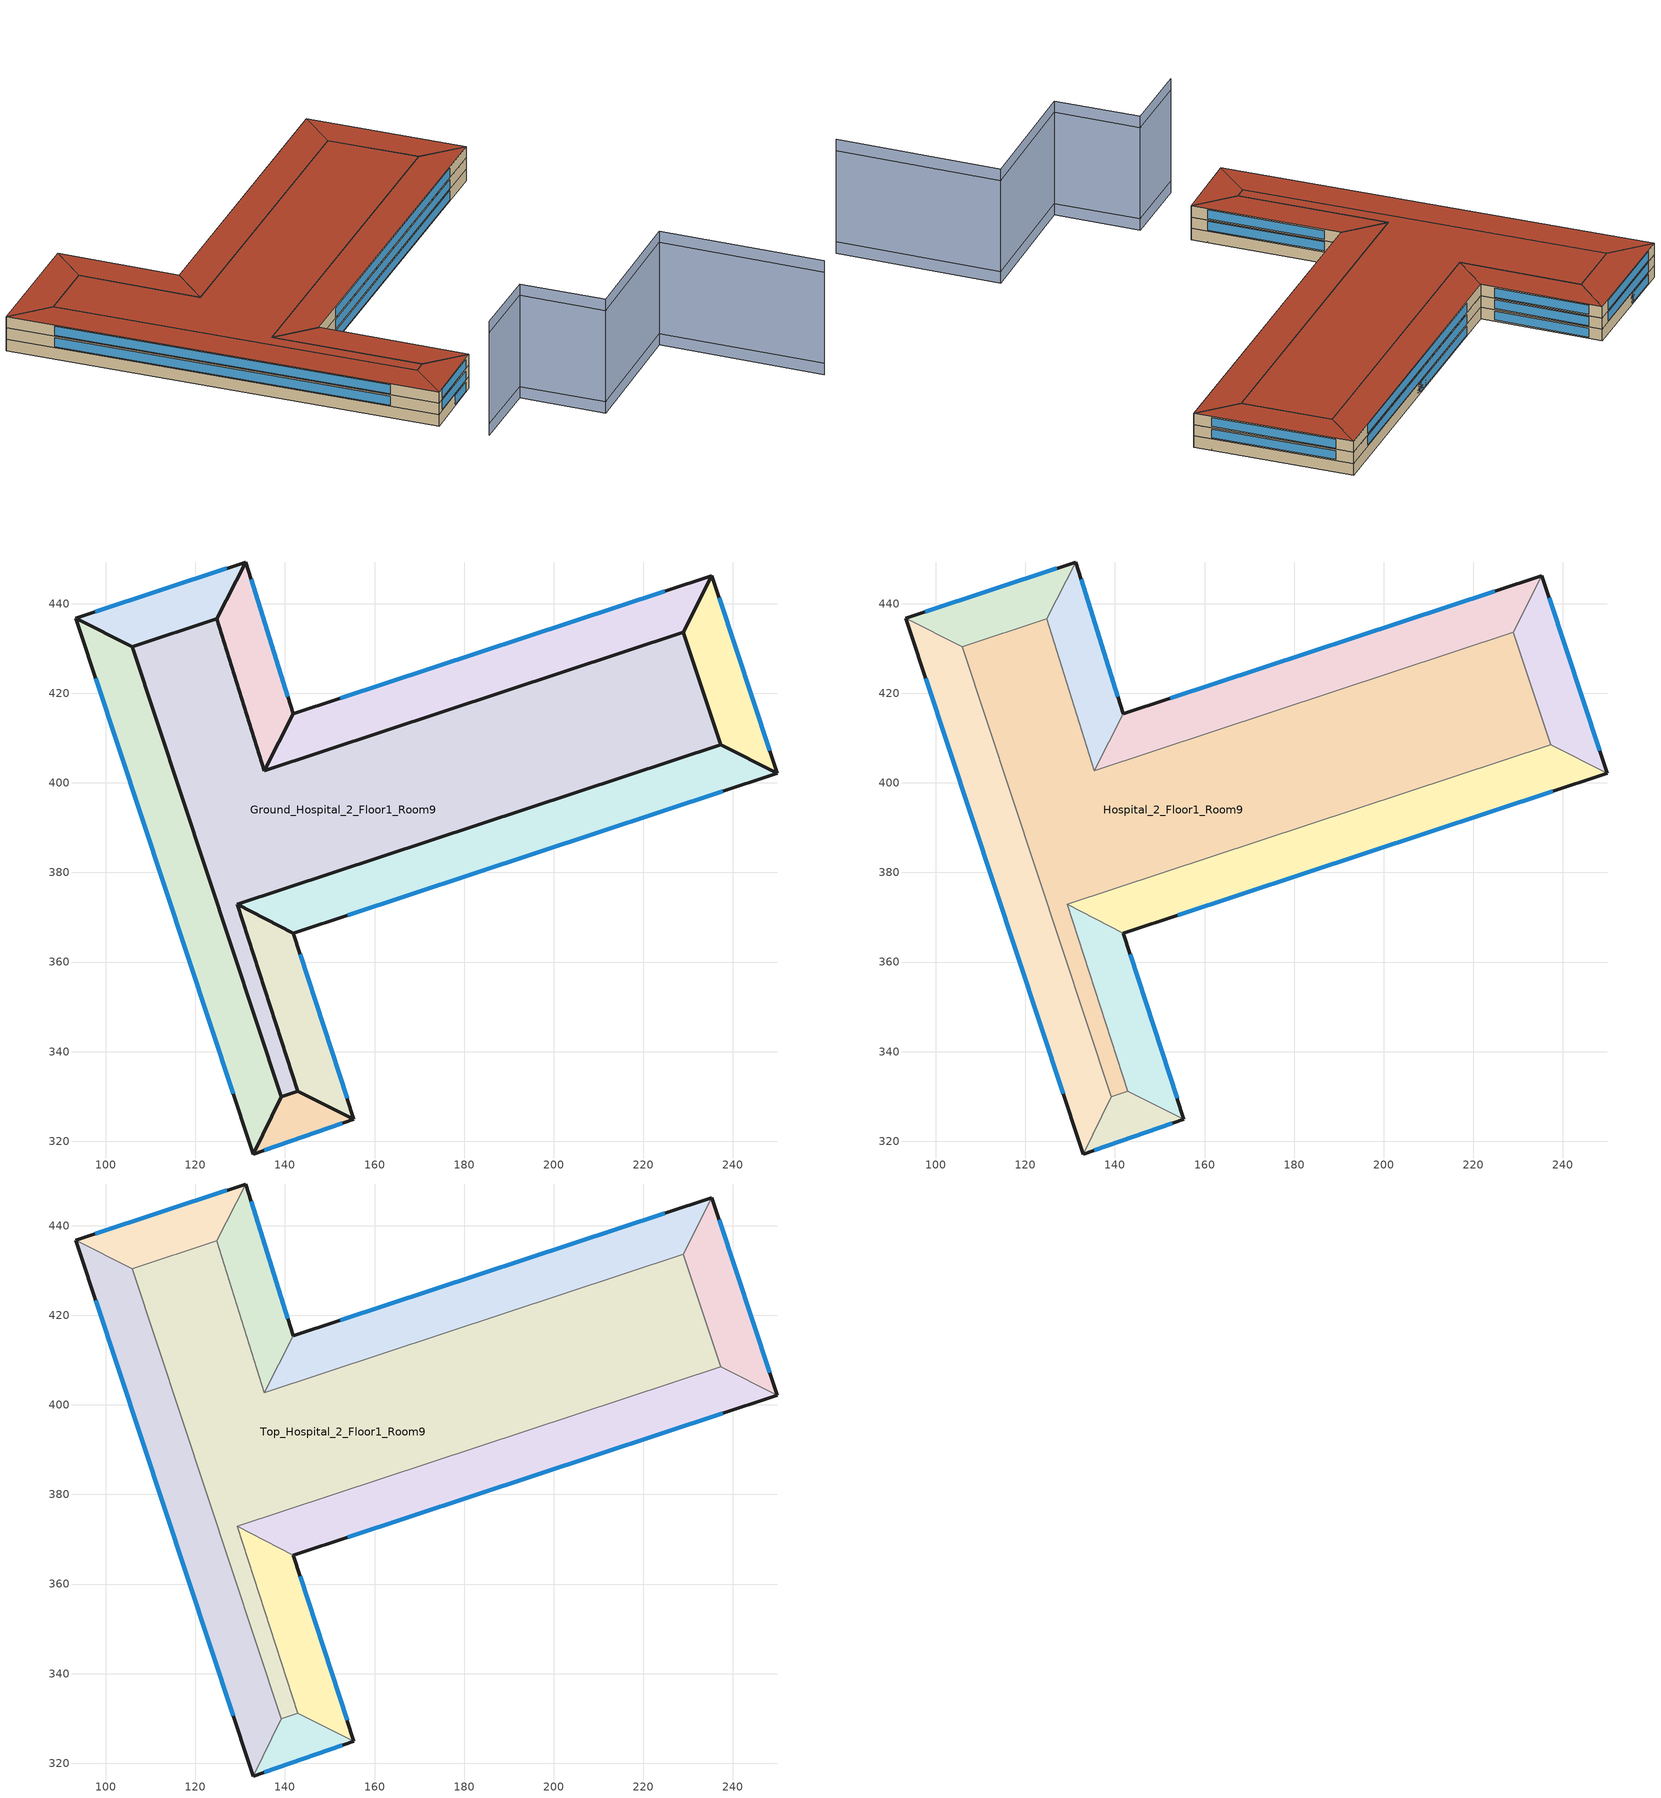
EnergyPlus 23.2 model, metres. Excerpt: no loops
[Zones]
Ground_Hospital_2_Floor1_Room1
 floor ground (Typical Insulated Carpeted 8in Slab Floor-R5): 105.96,430.44 139.2,329.88 132.88,317.14 93.32,436.79 z0
 wall ground (Generic Interior Wall): 132.88,317.14 139.2,329.88 105.96,430.44 93.32,436.79 z0:3.5
 wall ground (Typical Insulated Steel Framed Exterior Wall-R19): 93.32,436.79 132.88,317.14 z0:3.5
 window inside (U 0.48 SHGC 0.40 Dbl Ref-D Clr 6mm/13mm): 97.78,423.31 128.42,330.63 z0.39:3.11
 ceiling ground (Generic Interior Ceiling): 93.32,436.79 132.88,317.14 139.2,329.88 105.96,430.44 z3.5
Ground_Hospital_2_Floor1_Room2
 floor ground (Typical Insulated Carpeted 8in Slab Floor-R5): 131.22,449.31 124.72,436.63 105.96,430.44 93.32,436.79 z0
 wall ground (Generic Interior Wall): 93.32,436.79 105.96,430.44 124.72,436.63 131.22,449.31 z0:3.5
 wall ground (Typical Insulated Steel Framed Exterior Wall-R19): 131.22,449.31 93.32,436.79 z0:3.5
 window inside (U 0.48 SHGC 0.40 Dbl Ref-D Clr 6mm/13mm): 126.95,447.9 97.59,438.21 z0.39:3.11
 ceiling ground (Generic Interior Ceiling): 93.32,436.79 105.96,430.44 124.72,436.63 131.22,449.31 z3.5
Ground_Hospital_2_Floor1_Room3
 floor ground (Typical Insulated Carpeted 8in Slab Floor-R5): 131.22,449.31 141.85,415.4 135.34,402.72 124.72,436.63 z0
 wall ground (Generic Interior Wall): 131.22,449.31 124.72,436.63 135.34,402.72 141.85,415.4 z0:3.5
 wall ground (Typical Insulated Steel Framed Exterior Wall-R19): 141.85,415.4 131.22,449.31 z0:3.5
 window inside (U 0.48 SHGC 0.40 Dbl Ref-D Clr 6mm/13mm): 140.65,419.22 132.42,445.49 z0.39:3.11
 ceiling ground (Generic Interior Ceiling): 131.22,449.31 124.72,436.63 135.34,402.72 141.85,415.4 z3.5
Ground_Hospital_2_Floor1_Room4
 floor ground (Typical Insulated Carpeted 8in Slab Floor-R5): 235.29,446.27 228.94,433.64 135.34,402.72 141.85,415.4 z0
 wall ground (Generic Interior Wall): 141.85,415.4 135.34,402.72 228.94,433.64 235.29,446.27 z0:3.5
 wall ground (Typical Insulated Steel Framed Exterior Wall-R19): 235.29,446.27 141.85,415.4 z0:3.5
 window inside (U 0.48 SHGC 0.40 Dbl Ref-D Clr 6mm/13mm): 224.76,442.79 152.38,418.88 z0.39:3.11
 ceiling ground (Generic Interior Ceiling): 141.85,415.4 135.34,402.72 228.94,433.64 235.29,446.27 z3.5
Ground_Hospital_2_Floor1_Room5
 floor ground (Typical Insulated Carpeted 8in Slab Floor-R5): 235.29,446.27 249.87,402.15 237.24,408.51 228.94,433.64 z0
 wall ground (Generic Interior Wall): 235.29,446.27 228.94,433.64 237.24,408.51 249.87,402.15 z0:3.5
 wall ground (Typical Insulated Steel Framed Exterior Wall-R19): 249.87,402.15 235.29,446.27 z0:3.5
 window inside (U 0.48 SHGC 0.40 Dbl Ref-D Clr 6mm/13mm): 248.23,407.12 236.94,441.3 z0.39:3.11
 ceiling ground (Generic Interior Ceiling): 235.29,446.27 228.94,433.64 237.24,408.51 249.87,402.15 z3.5
Ground_Hospital_2_Floor1_Room6
 floor ground (Typical Insulated Carpeted 8in Slab Floor-R5): 249.87,402.15 141.89,366.48 129.32,372.85 237.24,408.51 z0
 wall ground (Generic Interior Wall): 249.87,402.15 237.24,408.51 129.32,372.85 141.89,366.48 z0:3.5
 wall ground (Typical Insulated Steel Framed Exterior Wall-R19): 141.89,366.48 249.87,402.15 z0:3.5
 window inside (U 0.48 SHGC 0.40 Dbl Ref-D Clr 6mm/13mm): 154.06,370.5 237.7,398.13 z0.39:3.11
 ceiling ground (Generic Interior Ceiling): 129.32,372.85 141.89,366.48 249.87,402.15 237.24,408.51 z3.5
Ground_Hospital_2_Floor1_Room7
 floor ground (Typical Insulated Carpeted 8in Slab Floor-R5): 141.89,366.48 155.37,324.85 142.83,331.12 129.32,372.85 z0
 wall ground (Generic Interior Wall): 141.89,366.48 129.32,372.85 142.83,331.12 155.37,324.85 z0:3.5
 wall ground (Typical Insulated Steel Framed Exterior Wall-R19): 155.37,324.85 141.89,366.48 z0:3.5
 window inside (U 0.48 SHGC 0.40 Dbl Ref-D Clr 6mm/13mm): 153.85,329.54 143.41,361.78 z0.39:3.11
 ceiling ground (Generic Interior Ceiling): 129.32,372.85 142.83,331.12 155.37,324.85 141.89,366.48 z3.5
Ground_Hospital_2_Floor1_Room8
 floor ground (Typical Insulated Carpeted 8in Slab Floor-R5): 155.37,324.85 132.88,317.14 139.2,329.88 142.83,331.12 z0
 wall ground (Generic Interior Wall): 155.37,324.85 142.83,331.12 139.2,329.88 132.88,317.14 z0:3.5
 wall ground (Typical Insulated Steel Framed Exterior Wall-R19): 132.88,317.14 155.37,324.85 z0:3.5
 window inside (U 0.48 SHGC 0.40 Dbl Ref-D Clr 6mm/13mm): 135.41,318.01 152.83,323.98 z0.39:3.11
 ceiling ground (Generic Interior Ceiling): 139.2,329.88 132.88,317.14 155.37,324.85 142.83,331.12 z3.5
Ground_Hospital_2_Floor1_Room9
 floor ground (Typical Insulated Carpeted 8in Slab Floor-R5): 228.94,433.64 237.24,408.51 129.32,372.85 142.83,331.12 139.2,329.88 105.96,430.44 124.72,436.63 135.34,402.72 z0
 wall ground (Generic Interior Wall): 124.72,436.63 105.96,430.44 139.2,329.88 142.83,331.12 129.32,372.85 237.24,408.51 228.94,433.64 135.34,402.72 124.72,436.63 z0:3.5
 ceiling ground (Generic Interior Ceiling): 105.96,430.44 139.2,329.88 142.83,331.12 129.32,372.85 237.24,408.51 228.94,433.64 135.34,402.72 124.72,436.63 z3.5
Hospital_2_Floor1_Room1
 floor to Ground_Hospital_2_Floor1_Room1 (Generic Interior Floor): 105.96,430.44 139.2,329.88 132.88,317.14 93.32,436.79 z3.5
 wall outside (Typical Insulated Steel Framed Exterior Wall-R19): 93.32,436.79 132.88,317.14 z3.5:7
 wall to Hospital_2_Floor1_Room8 (Generic Interior Wall): 132.88,317.14 139.2,329.88 z3.5:7
 wall to Hospital_2_Floor1_Room9 (Generic Interior Wall): 139.2,329.88 105.96,430.44 z3.5:7
 wall to Hospital_2_Floor1_Room2 (Generic Interior Wall): 105.96,430.44 93.32,436.79 z3.5:7
 window (U 0.48 SHGC 0.40 Dbl Ref-D Clr 6mm/13mm): 97.78,423.31 128.42,330.63 z3.89:6.61
Hospital_2_Floor1_Room2
 floor to Ground_Hospital_2_Floor1_Room2 (Generic Interior Floor): 131.22,449.31 124.72,436.63 105.96,430.44 93.32,436.79 z3.5
 wall outside (Typical Insulated Steel Framed Exterior Wall-R19): 131.22,449.31 93.32,436.79 z3.5:7
 wall to Hospital_2_Floor1_Room9 (Generic Interior Wall): 105.96,430.44 124.72,436.63 z3.5:7
 wall to Hospital_2_Floor1_Room3 (Generic Interior Wall): 124.72,436.63 131.22,449.31 z3.5:7
 window (U 0.48 SHGC 0.40 Dbl Ref-D Clr 6mm/13mm): 126.95,447.9 97.59,438.21 z3.89:6.61
Hospital_2_Floor1_Room3
 floor to Ground_Hospital_2_Floor1_Room3 (Generic Interior Floor): 131.22,449.31 141.85,415.4 135.34,402.72 124.72,436.63 z3.5
 wall outside (Typical Insulated Steel Framed Exterior Wall-R19): 141.85,415.4 131.22,449.31 z3.5:7
 wall to Hospital_2_Floor1_Room9 (Generic Interior Wall): 124.72,436.63 135.34,402.72 z3.5:7
 wall to Hospital_2_Floor1_Room4 (Generic Interior Wall): 135.34,402.72 141.85,415.4 z3.5:7
 window (U 0.48 SHGC 0.40 Dbl Ref-D Clr 6mm/13mm): 140.65,419.22 132.42,445.49 z3.89:6.61
Hospital_2_Floor1_Room4
 floor to Ground_Hospital_2_Floor1_Room4 (Generic Interior Floor): 235.29,446.27 228.94,433.64 135.34,402.72 141.85,415.4 z3.5
 wall outside (Typical Insulated Steel Framed Exterior Wall-R19): 235.29,446.27 141.85,415.4 z3.5:7
 wall to Hospital_2_Floor1_Room9 (Generic Interior Wall): 135.34,402.72 228.94,433.64 z3.5:7
 wall to Hospital_2_Floor1_Room5 (Generic Interior Wall): 228.94,433.64 235.29,446.27 z3.5:7
 window (U 0.48 SHGC 0.40 Dbl Ref-D Clr 6mm/13mm): 224.76,442.79 152.38,418.88 z3.89:6.61
Hospital_2_Floor1_Room5
 floor to Ground_Hospital_2_Floor1_Room5 (Generic Interior Floor): 235.29,446.27 249.87,402.15 237.24,408.51 228.94,433.64 z3.5
 wall outside (Typical Insulated Steel Framed Exterior Wall-R19): 249.87,402.15 235.29,446.27 z3.5:7
 wall to Hospital_2_Floor1_Room9 (Generic Interior Wall): 228.94,433.64 237.24,408.51 z3.5:7
 wall to Hospital_2_Floor1_Room6 (Generic Interior Wall): 237.24,408.51 249.87,402.15 z3.5:7
 window (U 0.48 SHGC 0.40 Dbl Ref-D Clr 6mm/13mm): 248.23,407.12 236.94,441.3 z3.89:6.61
Hospital_2_Floor1_Room6
 floor to Ground_Hospital_2_Floor1_Room6 (Generic Interior Floor): 249.87,402.15 141.89,366.48 129.32,372.85 237.24,408.51 z3.5
 wall outside (Typical Insulated Steel Framed Exterior Wall-R19): 141.89,366.48 249.87,402.15 z3.5:7
 wall to Hospital_2_Floor1_Room9 (Generic Interior Wall): 237.24,408.51 129.32,372.85 z3.5:7
 wall to Hospital_2_Floor1_Room7 (Generic Interior Wall): 129.32,372.85 141.89,366.48 z3.5:7
 window (U 0.48 SHGC 0.40 Dbl Ref-D Clr 6mm/13mm): 154.06,370.5 237.7,398.13 z3.89:6.61
Hospital_2_Floor1_Room7
 floor to Ground_Hospital_2_Floor1_Room7 (Generic Interior Floor): 141.89,366.48 155.37,324.85 142.83,331.12 129.32,372.85 z3.5
 wall outside (Typical Insulated Steel Framed Exterior Wall-R19): 155.37,324.85 141.89,366.48 z3.5:7
 wall to Hospital_2_Floor1_Room9 (Generic Interior Wall): 129.32,372.85 142.83,331.12 z3.5:7
 wall to Hospital_2_Floor1_Room8 (Generic Interior Wall): 142.83,331.12 155.37,324.85 z3.5:7
 window (U 0.48 SHGC 0.40 Dbl Ref-D Clr 6mm/13mm): 153.85,329.54 143.41,361.78 z3.89:6.61
Hospital_2_Floor1_Room8
 floor to Ground_Hospital_2_Floor1_Room8 (Generic Interior Floor): 155.37,324.85 132.88,317.14 139.2,329.88 142.83,331.12 z3.5
 wall outside (Typical Insulated Steel Framed Exterior Wall-R19): 132.88,317.14 155.37,324.85 z3.5:7
 wall to Hospital_2_Floor1_Room9 (Generic Interior Wall): 142.83,331.12 139.2,329.88 z3.5:7
 window (U 0.48 SHGC 0.40 Dbl Ref-D Clr 6mm/13mm): 135.41,318.01 152.83,323.98 z3.89:6.61
Hospital_2_Floor1_Room9
 floor to Ground_Hospital_2_Floor1_Room9 (Generic Interior Floor): 228.94,433.64 237.24,408.51 129.32,372.85 142.83,331.12 139.2,329.88 105.96,430.44 124.72,436.63 135.34,402.72 z3.5
Top_Hospital_2_Floor1_Room1
 floor to Hospital_2_Floor1_Room1 (Generic Interior Floor): 105.96,430.44 139.2,329.88 132.88,317.14 93.32,436.79 z7
 wall outside (Typical Insulated Steel Framed Exterior Wall-R19): 93.32,436.79 132.88,317.14 z7:10.5
 wall to Top_Hospital_2_Floor1_Room8 (Generic Interior Wall): 132.88,317.14 139.2,329.88 z7:10.5
 wall to Top_Hospital_2_Floor1_Room9 (Generic Interior Wall): 139.2,329.88 105.96,430.44 z7:10.5
 wall to Top_Hospital_2_Floor1_Room2 (Generic Interior Wall): 105.96,430.44 93.32,436.79 z7:10.5
 window (U 0.48 SHGC 0.40 Dbl Ref-D Clr 6mm/13mm): 97.78,423.31 128.42,330.63 z7.39:10.11
 roof outside (Typical IEAD Roof-R32): 93.32,436.79 132.88,317.14 139.2,329.88 105.96,430.44 z10.5
Top_Hospital_2_Floor1_Room2
 floor to Hospital_2_Floor1_Room2 (Generic Interior Floor): 131.22,449.31 124.72,436.63 105.96,430.44 93.32,436.79 z7
 wall outside (Typical Insulated Steel Framed Exterior Wall-R19): 131.22,449.31 93.32,436.79 z7:10.5
 wall to Top_Hospital_2_Floor1_Room9 (Generic Interior Wall): 105.96,430.44 124.72,436.63 z7:10.5
 wall to Top_Hospital_2_Floor1_Room3 (Generic Interior Wall): 124.72,436.63 131.22,449.31 z7:10.5
 window (U 0.48 SHGC 0.40 Dbl Ref-D Clr 6mm/13mm): 126.95,447.9 97.59,438.21 z7.39:10.11
 roof outside (Typical IEAD Roof-R32): 93.32,436.79 105.96,430.44 124.72,436.63 131.22,449.31 z10.5
Top_Hospital_2_Floor1_Room3
 floor to Hospital_2_Floor1_Room3 (Generic Interior Floor): 131.22,449.31 141.85,415.4 135.34,402.72 124.72,436.63 z7
 wall outside (Typical Insulated Steel Framed Exterior Wall-R19): 141.85,415.4 131.22,449.31 z7:10.5
 wall to Top_Hospital_2_Floor1_Room9 (Generic Interior Wall): 124.72,436.63 135.34,402.72 z7:10.5
 wall to Top_Hospital_2_Floor1_Room4 (Generic Interior Wall): 135.34,402.72 141.85,415.4 z7:10.5
 window (U 0.48 SHGC 0.40 Dbl Ref-D Clr 6mm/13mm): 140.65,419.22 132.42,445.49 z7.39:10.11
 roof outside (Typical IEAD Roof-R32): 131.22,449.31 124.72,436.63 135.34,402.72 141.85,415.4 z10.5
Top_Hospital_2_Floor1_Room4
 floor to Hospital_2_Floor1_Room4 (Generic Interior Floor): 235.29,446.27 228.94,433.64 135.34,402.72 141.85,415.4 z7
 wall outside (Typical Insulated Steel Framed Exterior Wall-R19): 235.29,446.27 141.85,415.4 z7:10.5
 wall to Top_Hospital_2_Floor1_Room9 (Generic Interior Wall): 135.34,402.72 228.94,433.64 z7:10.5
 wall to Top_Hospital_2_Floor1_Room5 (Generic Interior Wall): 228.94,433.64 235.29,446.27 z7:10.5
 window (U 0.48 SHGC 0.40 Dbl Ref-D Clr 6mm/13mm): 224.76,442.79 152.38,418.88 z7.39:10.11
 roof outside (Typical IEAD Roof-R32): 141.85,415.4 135.34,402.72 228.94,433.64 235.29,446.27 z10.5
Top_Hospital_2_Floor1_Room5
 floor to Hospital_2_Floor1_Room5 (Generic Interior Floor): 235.29,446.27 249.87,402.15 237.24,408.51 228.94,433.64 z7
 wall outside (Typical Insulated Steel Framed Exterior Wall-R19): 249.87,402.15 235.29,446.27 z7:10.5
 wall to Top_Hospital_2_Floor1_Room9 (Generic Interior Wall): 228.94,433.64 237.24,408.51 z7:10.5
 wall to Top_Hospital_2_Floor1_Room6 (Generic Interior Wall): 237.24,408.51 249.87,402.15 z7:10.5
 window (U 0.48 SHGC 0.40 Dbl Ref-D Clr 6mm/13mm): 248.23,407.12 236.94,441.3 z7.39:10.11
 roof outside (Typical IEAD Roof-R32): 235.29,446.27 228.94,433.64 237.24,408.51 249.87,402.15 z10.5
Top_Hospital_2_Floor1_Room6
 floor to Hospital_2_Floor1_Room6 (Generic Interior Floor): 249.87,402.15 141.89,366.48 129.32,372.85 237.24,408.51 z7
 wall outside (Typical Insulated Steel Framed Exterior Wall-R19): 141.89,366.48 249.87,402.15 z7:10.5
 wall to Top_Hospital_2_Floor1_Room9 (Generic Interior Wall): 237.24,408.51 129.32,372.85 z7:10.5
 wall to Top_Hospital_2_Floor1_Room7 (Generic Interior Wall): 129.32,372.85 141.89,366.48 z7:10.5
 window (U 0.48 SHGC 0.40 Dbl Ref-D Clr 6mm/13mm): 154.06,370.5 237.7,398.13 z7.39:10.11
 roof outside (Typical IEAD Roof-R32): 129.32,372.85 141.89,366.48 249.87,402.15 237.24,408.51 z10.5
Top_Hospital_2_Floor1_Room7
 floor to Hospital_2_Floor1_Room7 (Generic Interior Floor): 141.89,366.48 155.37,324.85 142.83,331.12 129.32,372.85 z7
 wall outside (Typical Insulated Steel Framed Exterior Wall-R19): 155.37,324.85 141.89,366.48 z7:10.5
 wall to Top_Hospital_2_Floor1_Room9 (Generic Interior Wall): 129.32,372.85 142.83,331.12 z7:10.5
 wall to Top_Hospital_2_Floor1_Room8 (Generic Interior Wall): 142.83,331.12 155.37,324.85 z7:10.5
 window (U 0.48 SHGC 0.40 Dbl Ref-D Clr 6mm/13mm): 153.85,329.54 143.41,361.78 z7.39:10.11
 roof outside (Typical IEAD Roof-R32): 129.32,372.85 142.83,331.12 155.37,324.85 141.89,366.48 z10.5
Top_Hospital_2_Floor1_Room8
 floor to Hospital_2_Floor1_Room8 (Generic Interior Floor): 155.37,324.85 132.88,317.14 139.2,329.88 142.83,331.12 z7
 wall outside (Typical Insulated Steel Framed Exterior Wall-R19): 132.88,317.14 155.37,324.85 z7:10.5
 wall to Top_Hospital_2_Floor1_Room9 (Generic Interior Wall): 142.83,331.12 139.2,329.88 z7:10.5
 window (U 0.48 SHGC 0.40 Dbl Ref-D Clr 6mm/13mm): 135.41,318.01 152.83,323.98 z7.39:10.11
 roof outside (Typical IEAD Roof-R32): 139.2,329.88 132.88,317.14 155.37,324.85 142.83,331.12 z10.5
Top_Hospital_2_Floor1_Room9
 floor to Hospital_2_Floor1_Room9 (Generic Interior Floor): 228.94,433.64 237.24,408.51 129.32,372.85 142.83,331.12 139.2,329.88 105.96,430.44 124.72,436.63 135.34,402.72 z7
 roof outside (Typical IEAD Roof-R32): 105.96,430.44 139.2,329.88 142.83,331.12 129.32,372.85 237.24,408.51 228.94,433.64 135.34,402.72 124.72,436.63 z10.5
shading: 222.29,254.61 207.78,300.48 / 207.78,300.48 167.44,286.65 / 167.44,286.65 159.59,310.54 / 159.59,310.54 137.25,303.2 z0:3.5; 222.29,254.61 207.78,300.48 / 207.78,300.48 167.44,286.65 / 167.44,286.65 159.59,310.54 / 159.59,310.54 137.25,303.2 z3.5:31.5; 222.29,254.61 207.78,300.48 / 207.78,300.48 167.44,286.65 / 167.44,286.65 159.59,310.54 / 159.59,310.54 137.25,303.2 z31.5:35
[Building]
Hospital 2: North Axis {deg}=0; Terrain=City; Solar Distribution=FullExterior
[Site:Location]
Site 1: Latitude {deg}=0; Longitude {deg}=0; Time Zone {hr}=0; Elevation {m}=0
[Site:WaterMainsTemperature]
Calculation Method=CorrelationFromWeatherFile
[SizingPeriod:DesignDay] Day of Month=21; Dry-Bulb Temperature Range Modifier Type=DefaultMultipliers; Barometric Pressure {Pa}=98769; Rain Indicator=No; Snow Indicator=No; Daylight Saving Time Indicator=No; Begin Environment Reset Mode=FullResetAtBeginEnvironment
Name | Month | Day Type | Maximum Dry-Bulb Temperature {C} | Daily Dry-Bulb Temperature Range {deltaC} | Humidity Condition Type | Wetbulb or DewPoint at Maximum Dry-Bulb {C} | Wind Speed {m/s} | Wind Direction {deg} | Solar Model Indicator | ASHRAE Clear Sky Optical Depth for Beam Irradiance (taub) | ASHRAE Clear Sky Optical Depth for Diffuse Irradiance (taud) | Enthalpy at Maximum Dry-Bulb {J/kg} | Sky Clearness
Buffalo Ann Clg .4% Condns DB=>MWB | 7 | SummerDesignDay | 30.3 | 9.3 | Wetbulb | 21.8 | 5.7 | 240 | ASHRAETau | 0.462 | 2.001
Buffalo Ann Clg .4% Condns DP=>MDB | 7 | SummerDesignDay | 26.2 | 9.3 | Dewpoint | 22.4 | 5.7 | 240 | ASHRAETau | 0.462 | 2.001
Buffalo Ann Clg .4% Condns Enth=>MDB | 7 | SummerDesignDay | 27.9 | 9.3 | Enthalpy |  | 5.7 | 240 | ASHRAETau | 0.462 | 2.001 | 72100
Buffalo Ann Clg .4% Condns WB=>MDB | 7 | SummerDesignDay | 27.8 | 9.3 | Wetbulb | 23.8 | 5.7 | 240 | ASHRAETau | 0.462 | 2.001
Buffalo Ann Htg 99.6% Condns DB | 1 | WinterDesignDay | -16.3 | 0 | Wetbulb | -16.3 | 5.1 | 270 | ASHRAEClearSky |  |  |  | 0
Buffalo Ann Htg Wind 99.6% Condns WS=>MCDB | 1 | WinterDesignDay | -2.3 | 0 | Wetbulb | -2.3 | 15.7 | 270 | ASHRAEClearSky |  |  |  | 0
Buffalo Ann Hum_n 99.6% Condns DP=>MCDB | 1 | WinterDesignDay | -15.5 | 0 | Dewpoint | -20.4 | 5.1 | 270 | ASHRAEClearSky |  |  |  | 0
[Material] Thermal Absorptance=0.9
Name | Roughness | Thickness {m} | Conductivity {W/m-K} | Density {kg/m3} | Specific Heat {J/kg-K} | Solar Absorptance | Visible Absorptance
25mm Stucco | Smooth | 0.0254 | 0.719518 | 1856 | 839.458 | 0.7 | 0.7
5/8 in. Gypsum Board | MediumSmooth | 0.0159 | 0.159893 | 800.002 | 1089.3 | 0.7 | 0.7
8 in. Normalweight Concrete Floor | MediumRough | 0.2032 | 2.30846 | 2322.01 | 831.464 | 0.7 | 0.7
Generic Acoustic Tile | MediumSmooth | 0.02 | 0.06 | 368 | 590 | 0.2 | 0.2
Generic Ceiling Air Gap | Smooth | 0.1 | 0.556 | 1.28 | 1000 | 0.7 | 0.7
Generic Gypsum Board | MediumSmooth | 0.0127 | 0.16 | 800 | 1090 | 0.5 | 0.5
Generic LW Concrete | MediumRough | 0.1 | 0.53 | 1280 | 840 | 0.8 | 0.8
Generic Wall Air Gap | Smooth | 0.1 | 0.667 | 1.28 | 1000 | 0.7 | 0.7
Metal Roof Surface | Smooth | 0.0008 | 45.2497 | 7824.02 | 499.678 | 0.7 | 0.7
Roof Membrane | VeryRough | 0.0095 | 0.159893 | 1121.29 | 1459.06 | 0.7 | 0.7
[Material:NoMass] Thermal Absorptance=0.9; Solar Absorptance=0.7
Name | Roughness | Thermal Resistance {m2-K/W} | Visible Absorptance
Typical Carpet Pad | VeryRough | 0.21648 | 0.8
Typical Insulation-R17 | MediumSmooth | 2.99387 | 0.7
Typical Insulation-R31 | MediumSmooth | 5.45942 | 0.7
Typical Insulation-R4 | MediumSmooth | 0.704441 | 0.7
[WindowMaterial:Gas]
AIR 13MM: Gas Type=Air; Thickness {m}=0.0127
[WindowMaterial:Glazing] Optical Data Type=SpectralAverage; Thickness {m}=0.006; Infrared Transmittance at Normal Incidence=0; Front Side Infrared Hemispherical Emissivity=0.84; Conductivity {W/m-K}=0.899398; Dirt Correction Factor for Solar and Visible Transmittance=1; Solar Diffusing=No
Name | Solar Transmittance at Normal Incidence | Front Side Solar Reflectance at Normal Incidence | Back Side Solar Reflectance at Normal Incidence | Visible Transmittance at Normal Incidence | Front Side Visible Reflectance at Normal Incidence | Back Side Visible Reflectance at Normal Incidence | Back Side Infrared Hemispherical Emissivity
CLEAR 6MM | 0.775 | 0.071 | 0.071 | 0.881 | 0.08 | 0.08 | 0.84
REF D CLEAR 6MM | 0.429 | 0.308 | 0.379 | 0.334 | 0.453 | 0.505 | 0.82
[Construction]
Generic Interior Ceiling: Generic LW Concrete, Generic Ceiling Air Gap, Generic Acoustic Tile
Generic Interior Floor: Generic Acoustic Tile, Generic Ceiling Air Gap, Generic LW Concrete
Generic Interior Wall: Generic Gypsum Board, Generic Wall Air Gap, Generic Gypsum Board
Typical IEAD Roof-R32: Roof Membrane, Typical Insulation-R31, Metal Roof Surface
Typical Insulated Carpeted 8in Slab Floor-R5: Typical Insulation-R4, 8 in. Normalweight Concrete Floor, Typical Carpet Pad
Typical Insulated Steel Framed Exterior Wall-R19: 25mm Stucco, 5/8 in. Gypsum Board, Typical Insulation-R17, 5/8 in. Gypsum Board
U 0.48 SHGC 0.40 Dbl Ref-D Clr 6mm/13mm: REF D CLEAR 6MM, AIR 13MM, CLEAR 6MM
[Zone] Multiplier=1; Ceiling Height {m}=3.5; Part of Total Floor Area=Yes
Name | Volume {m3}
Ground_Hospital_2_Floor1_Room1; Hospital_2_Floor1_Room1; Top_Hospital_2_Floor1_Room1 | 4058.76
Ground_Hospital_2_Floor1_Room2; Hospital_2_Floor1_Room2; Top_Hospital_2_Floor1_Room2 | 1044.15
Ground_Hospital_2_Floor1_Room3; Hospital_2_Floor1_Room3; Top_Hospital_2_Floor1_Room3 | 1243.89
Ground_Hospital_2_Floor1_Room4; Hospital_2_Floor1_Room4; Top_Hospital_2_Floor1_Room4 | 3447.09
Ground_Hospital_2_Floor1_Room5; Hospital_2_Floor1_Room5; Top_Hospital_2_Floor1_Room5 | 1276.43
Ground_Hospital_2_Floor1_Room6; Hospital_2_Floor1_Room6; Top_Hospital_2_Floor1_Room6 | 3979.12
Ground_Hospital_2_Floor1_Room7; Hospital_2_Floor1_Room7; Top_Hospital_2_Floor1_Room7 | 1533.28
Ground_Hospital_2_Floor1_Room8; Hospital_2_Floor1_Room8; Top_Hospital_2_Floor1_Room8 | 483.275
Ground_Hospital_2_Floor1_Room9; Hospital_2_Floor1_Room9; Top_Hospital_2_Floor1_Room9 | 13943.1
[Space] Space Type=Outpatient Building
Name | Zone
Ground_Hospital_2_Floor1_Room1_Space | Ground_Hospital_2_Floor1_Room1
Ground_Hospital_2_Floor1_Room2_Space | Ground_Hospital_2_Floor1_Room2
Ground_Hospital_2_Floor1_Room3_Space | Ground_Hospital_2_Floor1_Room3
Ground_Hospital_2_Floor1_Room4_Space | Ground_Hospital_2_Floor1_Room4
Ground_Hospital_2_Floor1_Room5_Space | Ground_Hospital_2_Floor1_Room5
Ground_Hospital_2_Floor1_Room6_Space | Ground_Hospital_2_Floor1_Room6
Ground_Hospital_2_Floor1_Room7_Space | Ground_Hospital_2_Floor1_Room7
Ground_Hospital_2_Floor1_Room8_Space | Ground_Hospital_2_Floor1_Room8
Ground_Hospital_2_Floor1_Room9_Space | Ground_Hospital_2_Floor1_Room9
Hospital_2_Floor1_Room1_Space | Hospital_2_Floor1_Room1
Hospital_2_Floor1_Room2_Space | Hospital_2_Floor1_Room2
Hospital_2_Floor1_Room3_Space | Hospital_2_Floor1_Room3
Hospital_2_Floor1_Room4_Space | Hospital_2_Floor1_Room4
Hospital_2_Floor1_Room5_Space | Hospital_2_Floor1_Room5
Hospital_2_Floor1_Room6_Space | Hospital_2_Floor1_Room6
Hospital_2_Floor1_Room7_Space | Hospital_2_Floor1_Room7
Hospital_2_Floor1_Room8_Space | Hospital_2_Floor1_Room8
Hospital_2_Floor1_Room9_Space | Hospital_2_Floor1_Room9
Top_Hospital_2_Floor1_Room1_Space | Top_Hospital_2_Floor1_Room1
Top_Hospital_2_Floor1_Room2_Space | Top_Hospital_2_Floor1_Room2
Top_Hospital_2_Floor1_Room3_Space | Top_Hospital_2_Floor1_Room3
Top_Hospital_2_Floor1_Room4_Space | Top_Hospital_2_Floor1_Room4
Top_Hospital_2_Floor1_Room5_Space | Top_Hospital_2_Floor1_Room5
Top_Hospital_2_Floor1_Room6_Space | Top_Hospital_2_Floor1_Room6
Top_Hospital_2_Floor1_Room7_Space | Top_Hospital_2_Floor1_Room7
Top_Hospital_2_Floor1_Room8_Space | Top_Hospital_2_Floor1_Room8
Top_Hospital_2_Floor1_Room9_Space | Top_Hospital_2_Floor1_Room9
[SpaceList]
Outpatient Building: Ground_Hospital_2_Floor1_Room1_Space, Ground_Hospital_2_Floor1_Room2_Space, Ground_Hospital_2_Floor1_Room3_Space, Ground_Hospital_2_Floor1_Room4_Space, Ground_Hospital_2_Floor1_Room5_Space, Ground_Hospital_2_Floor1_Room6_Space, Ground_Hospital_2_Floor1_Room7_Space, Hospital_2_Floor1_Room7_Space, Ground_Hospital_2_Floor1_Room8_Space, Ground_Hospital_2_Floor1_Room9_Space, Top_Hospital_2_Floor1_Room4_Space, Hospital_2_Floor1_Room1_Space, Hospital_2_Floor1_Room2_Space, Top_Hospital_2_Floor1_Room5_Space, Hospital_2_Floor1_Room3_Space, Hospital_2_Floor1_Room4_Space, Top_Hospital_2_Floor1_Room1_Space, Hospital_2_Floor1_Room5_Space, Hospital_2_Floor1_Room6_Space, Hospital_2_Floor1_Room8_Space, Hospital_2_Floor1_Room9_Space, Top_Hospital_2_Floor1_Room2_Space, Top_Hospital_2_Floor1_Room3_Space, Top_Hospital_2_Floor1_Room6_Space, Top_Hospital_2_Floor1_Room7_Space, Top_Hospital_2_Floor1_Room8_Space, Top_Hospital_2_Floor1_Room9_Space
[Lights]
Outpatient Building_Lighting: Zone or ZoneList or Space or SpaceList=Outpatient Building; Schedule=Outpatient Building_Lighting Schedule; Design Level Calculation Method=Watts/Area; Watts per Zone Floor Area {W/m2}=9.0185; Return Air Fraction=0; Fraction Radiant=0.7; Fraction Visible=0.2; Fraction Replaceable=1
[People]
Outpatient Building_People: Zone or ZoneList or Space or SpaceList=Outpatient Building; Number of People Schedule=Outpatient Building_People_Occ Schedule; Number of People Calculation Method=People/Area; People per Floor Area {person/m2}=0.11507; Fraction Radiant=0.3; Activity Level Schedule=Outpatient Building_People_Act Schedule
[ElectricEquipment]
Outpatient Building_Electric Equipment: Zone or ZoneList or Space or SpaceList=Outpatient Building; Schedule=Outpatient Building_Electric Equipment Schedule; Design Level Calculation Method=Watts/Area; Watts per Zone Floor Area {W/m2}=17.2925; Fraction Latent=0; Fraction Radiant=0.499072; Fraction Lost=0.002088
[GasEquipment]
Outpatient Building_Gas Equipment: Zone or ZoneList or Space or SpaceList=Outpatient Building; Schedule=Outpatient Building_Gas Equipment Schedule; Design Level Calculation Method=Watts/Area; Power per Zone Floor Area {W/m2}=2.71878; Fraction Latent=0; Fraction Radiant=0; Fraction Lost=0.5
[ZoneInfiltration:DesignFlowRate]
Outpatient Building_Infiltration: Zone or ZoneList or Space or SpaceList=Outpatient Building; Schedule=Outpatient Building_Infiltration Schedule; Design Flow Rate Calculation Method=Flow/ExteriorArea; Flow Rate per Exterior Surface Area {m3/s-m2}=0.000226568; Constant Term Coefficient=1; Temperature Term Coefficient=0; Velocity Term Coefficient=0
[AvailabilityManager:NightCycle]
Availability Manager Night Cycle 1: Applicability Schedule=Always On Discrete; Fan Schedule=Always On Discrete; Control Type=CycleOnAny; Thermostat Tolerance {deltaC}=1; Cycling Run Time Control Type=FixedRunTime; Cycling Run Time {s}=1800
[AvailabilityManager:Scheduled]
27 Zone VAV OA System Availability Manager: Schedule=Always On Discrete
[Schedule:Day:Interval]
Outpatient Building_Lighting Schedule_Sunday; Outpatient Building_Lighting Schedule_Hol 1: No, 08:00, 0.0488467, 17:00, 0.0950039, 24:00, 0.0488467
Schedule Day 11: No, 04:00, 0.0950039, 06:00, 0.285012, 07:00, 0.570023, 18:00, 0.855035, 20:00, 0.570023, 22:00, 0.285012, 24:00, 0.0950039
Schedule Day 12: No, 07:00, 0.0950039, 09:00, 0.285012, 15:00, 0.380016, 20:00, 0.285012, 24:00, 0.0950039
Outpatient Building_Lighting Schedule_SmrDsn 1: No, 04:00, 0.1, 06:00, 0.3, 07:00, 0.6, 18:00, 0.9, 20:00, 0.6, 22:00, 0.3, 24:00, 0.1
Outpatient Building_Lighting Schedule_WntrDsn 1: No, 07:00, 0.1, 09:00, 0.3, 15:00, 0.4, 20:00, 0.3, 24:00, 0.1
Outpatient Building_People_Occ Schedule_Sunday; Outpatient Building_People_Occ Schedule_Hol 1: No, 08:00, 0, 17:00, 0.05, 24:00, 0
Schedule Day 5; Outpatient Building_People_Occ Schedule_SmrDsn 1: No, 04:00, 0.05, 06:00, 0.2, 07:00, 0.5, 18:00, 0.9, 20:00, 0.5, 22:00, 0.2, 24:00, 0.05
Schedule Day 6; Outpatient Building_People_Occ Schedule_WntrDsn 1: No, 07:00, 0.05, 09:00, 0.2, 15:00, 0.3, 20:00, 0.2, 24:00, 0.05
Outpatient Building_People_Act Schedule_Sunday; Outpatient Building_People_Act Schedule_SmrDsn 1; Outpatient Building_People_Act Schedule_WntrDsn 1; Outpatient Building_People_Act Schedule_Hol 1: No, 24:00, 120
Outpatient Building_Electric Equipment Schedule_Sunday; Outpatient Building_Electric Equipment Schedule_Hol 1: No, 08:00, 0.296719, 16:00, 0.495266, 17:00, 0.494454, 24:00, 0.296719
Schedule Day 3: No, 04:00, 0.296719, 06:00, 0.494454, 07:00, 0.988793, 08:00, 0.989837, 18:00, 0.990997, 20:00, 0.495545, 21:00, 0.297809, 22:00, 0.297253, 24:00, 0.296719
Schedule Day 4: No, 07:00, 0.296719, 08:00, 0.495266, 09:00, 0.495406, 12:00, 0.792565, 15:00, 0.792125, 17:00, 0.495522, 18:00, 0.494918, 20:00, 0.494454, 24:00, 0.296719
Outpatient Building_Electric Equipment Schedule_SmrDsn 1: No, 04:00, 0.301624, 06:00, 0.50116, 18:00, 1, 20:00, 0.50116, 24:00, 0.301624
Outpatient Building_Electric Equipment Schedule_WntrDsn 1: No, 07:00, 0.29942, 09:00, 0.498956, 15:00, 0.79826, 20:00, 0.498956, 24:00, 0.29942
Outpatient Building_Gas Equipment Schedule_Sunday; Outpatient Building_Gas Equipment Schedule_Hol 1: No, 08:00, 0.3, 17:00, 0.5, 24:00, 0.3
Schedule Day 7; Outpatient Building_Gas Equipment Schedule_SmrDsn 1: No, 04:00, 0.3, 06:00, 0.5, 18:00, 1, 20:00, 0.5, 24:00, 0.3
Schedule Day 8; Outpatient Building_Gas Equipment Schedule_WntrDsn 1: No, 07:00, 0.3, 09:00, 0.5, 15:00, 0.8, 20:00, 0.5, 24:00, 0.3
Outpatient Building_Infiltration Schedule_Hol 1; Outpatient Building_Infiltration Schedule_Sunday: No, 24:00, 0.25
Outpatient Building_Infiltration Schedule_SmrDsn 1; Outpatient Building_Infiltration Schedule_WntrDsn 1: No, 24:00, 1
[Schedule:Week:Daily]
Outpatient Building_Lighting Schedule Week Rule - Jan1-Dec31: Outpatient Building_Lighting Schedule_Sunday, Schedule Day 11, Schedule Day 11, Schedule Day 11, Schedule Day 11, Schedule Day 11, Schedule Day 12, Outpatient Building_Lighting Schedule_Hol 1, Outpatient Building_Lighting Schedule_SmrDsn 1, Outpatient Building_Lighting Schedule_WntrDsn 1, Outpatient Building_Lighting Schedule_Sunday, Outpatient Building_Lighting Schedule_Sunday
Outpatient Building_People_Occ Schedule Week Rule - Jan1-Dec31: Outpatient Building_People_Occ Schedule_Sunday, Schedule Day 5, Schedule Day 5, Schedule Day 5, Schedule Day 5, Schedule Day 5, Schedule Day 6, Outpatient Building_People_Occ Schedule_Hol 1, Outpatient Building_People_Occ Schedule_SmrDsn 1, Outpatient Building_People_Occ Schedule_WntrDsn 1, Outpatient Building_People_Occ Schedule_Sunday, Outpatient Building_People_Occ Schedule_Sunday
Outpatient Building_People_Act Schedule Week Rule - Jan1-Dec31: Outpatient Building_People_Act Schedule_Sunday, Outpatient Building_People_Act Schedule_Sunday, Outpatient Building_People_Act Schedule_Sunday, Outpatient Building_People_Act Schedule_Sunday, Outpatient Building_People_Act Schedule_Sunday, Outpatient Building_People_Act Schedule_Sunday, Outpatient Building_People_Act Schedule_Sunday, Outpatient Building_People_Act Schedule_Hol 1, Outpatient Building_People_Act Schedule_SmrDsn 1, Outpatient Building_People_Act Schedule_WntrDsn 1, Outpatient Building_People_Act Schedule_Sunday, Outpatient Building_People_Act Schedule_Sunday
Outpatient Building_Electric Equipment Schedule Week Rule - Jan1-Dec31: Outpatient Building_Electric Equipment Schedule_Sunday, Schedule Day 3, Schedule Day 3, Schedule Day 3, Schedule Day 3, Schedule Day 3, Schedule Day 4, Outpatient Building_Electric Equipment Schedule_Hol 1, Outpatient Building_Electric Equipment Schedule_SmrDsn 1, Outpatient Building_Electric Equipment Schedule_WntrDsn 1, Outpatient Building_Electric Equipment Schedule_Sunday, Outpatient Building_Electric Equipment Schedule_Sunday
Outpatient Building_Gas Equipment Schedule Week Rule - Jan1-Dec31: Outpatient Building_Gas Equipment Schedule_Sunday, Schedule Day 7, Schedule Day 7, Schedule Day 7, Schedule Day 7, Schedule Day 7, Schedule Day 8, Outpatient Building_Gas Equipment Schedule_Hol 1, Outpatient Building_Gas Equipment Schedule_SmrDsn 1, Outpatient Building_Gas Equipment Schedule_WntrDsn 1, Outpatient Building_Gas Equipment Schedule_Sunday, Outpatient Building_Gas Equipment Schedule_Sunday
Outpatient Building_Infiltration Schedule Week Rule - Jan1-Dec31: Outpatient Building_Infiltration Schedule_Sunday, Outpatient Building_Infiltration Schedule_Sunday, Outpatient Building_Infiltration Schedule_Sunday, Outpatient Building_Infiltration Schedule_Sunday, Outpatient Building_Infiltration Schedule_Sunday, Outpatient Building_Infiltration Schedule_Sunday, Outpatient Building_Infiltration Schedule_Sunday, Outpatient Building_Infiltration Schedule_Hol 1, Outpatient Building_Infiltration Schedule_SmrDsn 1, Outpatient Building_Infiltration Schedule_WntrDsn 1, Outpatient Building_Infiltration Schedule_Sunday, Outpatient Building_Infiltration Schedule_Sunday
[Schedule:Year]
Outpatient Building_Lighting Schedule: Outpatient Building_Lighting Schedule Week Rule - Jan1-Dec31, 1, 1, 12, 31
Outpatient Building_People_Occ Schedule: Outpatient Building_People_Occ Schedule Week Rule - Jan1-Dec31, 1, 1, 12, 31
Outpatient Building_People_Act Schedule: Outpatient Building_People_Act Schedule Week Rule - Jan1-Dec31, 1, 1, 12, 31
Outpatient Building_Electric Equipment Schedule: Outpatient Building_Electric Equipment Schedule Week Rule - Jan1-Dec31, 1, 1, 12, 31
Outpatient Building_Gas Equipment Schedule: Outpatient Building_Gas Equipment Schedule Week Rule - Jan1-Dec31, 1, 1, 12, 31
Outpatient Building_Infiltration Schedule: Outpatient Building_Infiltration Schedule Week Rule - Jan1-Dec31, 1, 1, 12, 31
[Schedule:Constant]
Always On Discrete: Hourly Value=1
